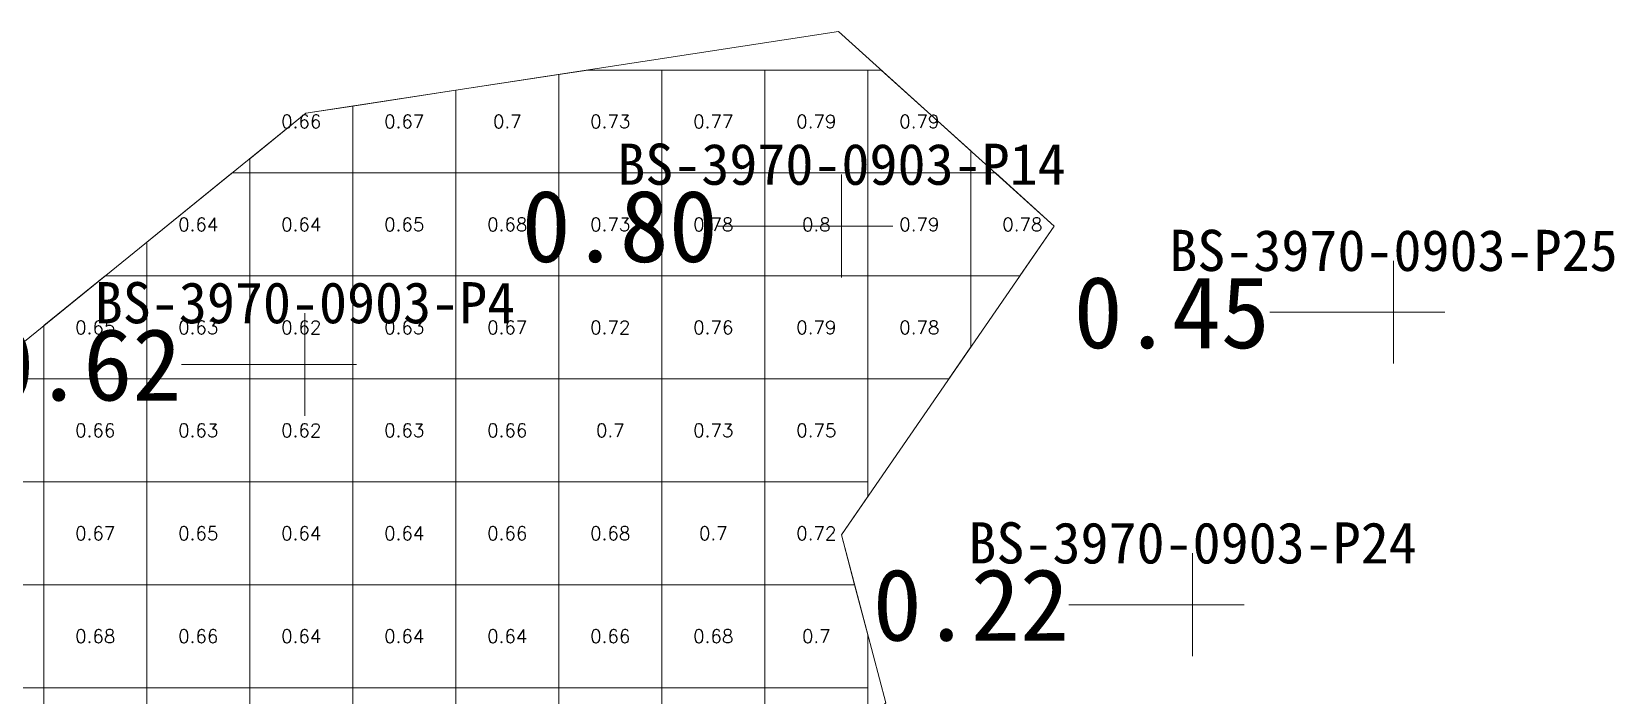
# Model space of a CAD drawing. Header units: inches. Extents: x 469880 to 469993, y 4349688 to 4349759.
# Drawn here: x 469963.23 to 469978.59, y 4349727.85 to 4349734.3 of the extents above; entities that cross this region are included whole.
import ezdxf
from ezdxf.enums import TextEntityAlignment as Align

# ---------------------------------------------------------------- set-up
doc = ezdxf.new("R2010")
doc.units = ezdxf.units.IN
doc.header["$MEASUREMENT"] = 0
for name, color, linetype, lineweight in [('孔口文字', 7, 'Continuous', 0), ('点', 7, 'Continuous', 0), ('爆区方格网', 7, 'Continuous', 0), ('线条', 7, 'Continuous', 0), ('钻孔', 7, 'Continuous', 0)]:
    doc.layers.add(name, color=color, linetype=linetype, lineweight=lineweight)
doc.styles.add('3dmine_textStyle_1', font='txt.shx', dxfattribs={"height": 1, "bigfont": 'gbcbig.shx'})
doc.styles.add('3dmine_textStyle_3', font='simsunb.ttf', dxfattribs={"height": 1})

msp = doc.modelspace()

# ---------------------------------------------------------------- hatches: boundary and pattern name
at = {"layer": '钻孔', "linetype": 'Continuous', "lineweight": 0, "true_color": 0x00ffff, "extrusion": (0, 1, 0)}
for points in [[(-469972.088, 3959.746), (-469971.088, 3959.746), (-469971.088, 3971.746), (-469972.088, 3971.746)], [(-469966.88, 3959.501), (-469965.88, 3959.501), (-469965.88, 3971.501), (-469966.88, 3971.501)]]:
    msp.add_hatch(color=4, dxfattribs=at).paths.add_polyline_path(points, flags=0)
at = {"layer": '钻孔', "linetype": 'Continuous', "lineweight": 0, "true_color": 0x808080, "extrusion": (0, 1, 0)}
for points in [[(-469977.447, 3960.259), (-469976.447, 3960.259), (-469976.447, 3971.259), (-469977.447, 3971.259)], [(-469975.497, 3960.425), (-469974.497, 3960.425), (-469974.497, 3971.425), (-469975.497, 3971.425)]]:
    msp.add_hatch(color=8, dxfattribs=at).paths.add_polyline_path(points, flags=0)

# ---------------------------------------------------------------- linework, layer by layer
at = {"color": 4, "linetype": 'Continuous', "lineweight": 0, "true_color": 0x00ffff, "elevation": 1985.963}
msp.add_lwpolyline([(469973.153, 4349732.408), (469971.088, 4349729.409), (469971.519, 4349727.776), (469968.46, 4349724.612), (469968.636, 4349720.901), (469967.605, 4349718.34), (469970.314, 4349716.603), (469968.57, 4349714.27), (469962.982, 4349716.896), (469960.598, 4349716.278), (469958.095, 4349713.746), (469954.885, 4349715.336), (469951.689, 4349718.375), (469955.859, 4349723.342), (469957.853, 4349725.735), (469962.88, 4349731.064), (469965.889, 4349733.504), (469971.06, 4349734.297), (469973.153, 4349732.408)], dxfattribs=at)
at = {"layer": '点', "color": 138, "linetype": 'Continuous', "lineweight": 0, "true_color": 0x004c4c}
for points, elevation in [([(469971.088, 4349731.909), (469971.088, 4349732.909)], 3971.746), ([(469971.588, 4349732.409), (469970.588, 4349732.409)], 3971.746), ([(469976.447, 4349731.072), (469976.447, 4349732.072)], 3971.259), ([(469965.88, 4349730.564), (469965.88, 4349731.564)], 3971.501), ([(469976.947, 4349731.572), (469975.947, 4349731.572)], 3971.259), ([(469966.38, 4349731.064), (469965.38, 4349731.064)], 3971.501), ([(469974.497, 4349728.231), (469974.497, 4349729.231)], 3971.425), ([(469974.997, 4349728.731), (469973.997, 4349728.731)], 3971.425)]:
    msp.add_lwpolyline(points, dxfattribs=dict(at, elevation=elevation))
at = {"layer": '爆区方格网', "color": 4, "linetype": 'Continuous', "lineweight": 0, "true_color": 0x00ffff, "elevation": 3971.501}
for points in [[(469968.344, 4349732.924), (469967.344, 4349732.924), (469967.344, 4349733.727), (469968.344, 4349733.88), (469968.344, 4349732.924)], [(469969.344, 4349732.924), (469968.344, 4349732.924), (469968.344, 4349733.88), (469968.627, 4349733.924), (469969.344, 4349733.924), (469969.344, 4349732.924)], [(469970.344, 4349732.924), (469969.344, 4349732.924), (469969.344, 4349733.924), (469970.344, 4349733.924), (469970.344, 4349732.924)], [(469971.344, 4349732.924), (469970.344, 4349732.924), (469970.344, 4349733.924), (469971.344, 4349733.924), (469971.344, 4349732.924)], [(469972.344, 4349733.138), (469972.344, 4349732.924), (469971.344, 4349732.924), (469971.344, 4349733.924), (469971.473, 4349733.924), (469972.344, 4349733.138)], [(469967.344, 4349732.924), (469966.344, 4349732.924), (469966.344, 4349733.574), (469967.344, 4349733.727), (469967.344, 4349732.924)], [(469966.344, 4349732.924), (469965.344, 4349732.924), (469965.344, 4349733.063), (469965.889, 4349733.504), (469966.344, 4349733.574), (469966.344, 4349732.924)], [(469965.344, 4349731.924), (469964.344, 4349731.924), (469964.344, 4349732.252), (469965.173, 4349732.924), (469965.344, 4349732.924), (469965.344, 4349731.924)], [(469966.344, 4349731.924), (469965.344, 4349731.924), (469965.344, 4349732.924), (469966.344, 4349732.924), (469966.344, 4349731.924)], [(469967.344, 4349731.924), (469966.344, 4349731.924), (469966.344, 4349732.924), (469967.344, 4349732.924), (469967.344, 4349731.924)], [(469968.344, 4349731.924), (469967.344, 4349731.924), (469967.344, 4349732.924), (469968.344, 4349732.924), (469968.344, 4349731.924)], [(469969.344, 4349731.924), (469968.344, 4349731.924), (469968.344, 4349732.924), (469969.344, 4349732.924), (469969.344, 4349731.924)], [(469970.344, 4349731.924), (469969.344, 4349731.924), (469969.344, 4349732.924), (469970.344, 4349732.924), (469970.344, 4349731.924)], [(469971.344, 4349731.924), (469970.344, 4349731.924), (469970.344, 4349732.924), (469971.344, 4349732.924), (469971.344, 4349731.924)], [(469972.344, 4349731.924), (469971.344, 4349731.924), (469971.344, 4349732.924), (469972.344, 4349732.924), (469972.344, 4349731.924)], [(469973.153, 4349732.408), (469972.82, 4349731.924), (469972.344, 4349731.924), (469972.344, 4349732.924), (469972.582, 4349732.924), (469973.153, 4349732.408)], [(469964.344, 4349730.924), (469963.344, 4349730.924), (469963.344, 4349731.441), (469963.94, 4349731.924), (469964.344, 4349731.924), (469964.344, 4349730.924)], [(469965.344, 4349730.924), (469964.344, 4349730.924), (469964.344, 4349731.924), (469965.344, 4349731.924), (469965.344, 4349730.924)], [(469966.344, 4349730.924), (469965.344, 4349730.924), (469965.344, 4349731.924), (469966.344, 4349731.924), (469966.344, 4349730.924)], [(469967.344, 4349730.924), (469966.344, 4349730.924), (469966.344, 4349731.924), (469967.344, 4349731.924), (469967.344, 4349730.924)], [(469968.344, 4349730.924), (469967.344, 4349730.924), (469967.344, 4349731.924), (469968.344, 4349731.924), (469968.344, 4349730.924)], [(469969.344, 4349730.924), (469968.344, 4349730.924), (469968.344, 4349731.924), (469969.344, 4349731.924), (469969.344, 4349730.924)], [(469970.344, 4349730.924), (469969.344, 4349730.924), (469969.344, 4349731.924), (469970.344, 4349731.924), (469970.344, 4349730.924)], [(469971.344, 4349730.924), (469970.344, 4349730.924), (469970.344, 4349731.924), (469971.344, 4349731.924), (469971.344, 4349730.924)], [(469972.344, 4349731.234), (469972.131, 4349730.924), (469971.344, 4349730.924), (469971.344, 4349731.924), (469972.344, 4349731.924), (469972.344, 4349731.234)], [(469963.344, 4349729.924), (469962.344, 4349729.924), (469962.344, 4349730.497), (469962.747, 4349730.924), (469963.344, 4349730.924), (469963.344, 4349729.924)], [(469964.344, 4349729.924), (469963.344, 4349729.924), (469963.344, 4349730.924), (469964.344, 4349730.924), (469964.344, 4349729.924)], [(469965.344, 4349729.924), (469964.344, 4349729.924), (469964.344, 4349730.924), (469965.344, 4349730.924), (469965.344, 4349729.924)], [(469966.344, 4349729.924), (469965.344, 4349729.924), (469965.344, 4349730.924), (469966.344, 4349730.924), (469966.344, 4349729.924)], [(469967.344, 4349729.924), (469966.344, 4349729.924), (469966.344, 4349730.924), (469967.344, 4349730.924), (469967.344, 4349729.924)], [(469968.344, 4349729.924), (469967.344, 4349729.924), (469967.344, 4349730.924), (469968.344, 4349730.924), (469968.344, 4349729.924)], [(469969.344, 4349729.924), (469968.344, 4349729.924), (469968.344, 4349730.924), (469969.344, 4349730.924), (469969.344, 4349729.924)], [(469970.344, 4349729.924), (469969.344, 4349729.924), (469969.344, 4349730.924), (469970.344, 4349730.924), (469970.344, 4349729.924)], [(469971.344, 4349729.924), (469970.344, 4349729.924), (469970.344, 4349730.924), (469971.344, 4349730.924), (469971.344, 4349729.924)], [(469963.344, 4349728.924), (469962.344, 4349728.924), (469962.344, 4349729.924), (469963.344, 4349729.924), (469963.344, 4349728.924)], [(469964.344, 4349728.924), (469963.344, 4349728.924), (469963.344, 4349729.924), (469964.344, 4349729.924), (469964.344, 4349728.924)], [(469965.344, 4349728.924), (469964.344, 4349728.924), (469964.344, 4349729.924), (469965.344, 4349729.924), (469965.344, 4349728.924)], [(469966.344, 4349728.924), (469965.344, 4349728.924), (469965.344, 4349729.924), (469966.344, 4349729.924), (469966.344, 4349728.924)], [(469967.344, 4349728.924), (469966.344, 4349728.924), (469966.344, 4349729.924), (469967.344, 4349729.924), (469967.344, 4349728.924)], [(469968.344, 4349728.924), (469967.344, 4349728.924), (469967.344, 4349729.924), (469968.344, 4349729.924), (469968.344, 4349728.924)], [(469969.344, 4349728.924), (469968.344, 4349728.924), (469968.344, 4349729.924), (469969.344, 4349729.924), (469969.344, 4349728.924)], [(469970.344, 4349728.924), (469969.344, 4349728.924), (469969.344, 4349729.924), (469970.344, 4349729.924), (469970.344, 4349728.924)], [(469971.344, 4349729.782), (469971.088, 4349729.409), (469971.216, 4349728.924), (469970.344, 4349728.924), (469970.344, 4349729.924), (469971.344, 4349729.924), (469971.344, 4349729.782)], [(469963.344, 4349727.924), (469962.344, 4349727.924), (469962.344, 4349728.924), (469963.344, 4349728.924), (469963.344, 4349727.924)], [(469964.344, 4349727.924), (469963.344, 4349727.924), (469963.344, 4349728.924), (469964.344, 4349728.924), (469964.344, 4349727.924)], [(469965.344, 4349727.924), (469964.344, 4349727.924), (469964.344, 4349728.924), (469965.344, 4349728.924), (469965.344, 4349727.924)], [(469966.344, 4349727.924), (469965.344, 4349727.924), (469965.344, 4349728.924), (469966.344, 4349728.924), (469966.344, 4349727.924)], [(469967.344, 4349727.924), (469966.344, 4349727.924), (469966.344, 4349728.924), (469967.344, 4349728.924), (469967.344, 4349727.924)], [(469968.344, 4349727.924), (469967.344, 4349727.924), (469967.344, 4349728.924), (469968.344, 4349728.924), (469968.344, 4349727.924)], [(469969.344, 4349727.924), (469968.344, 4349727.924), (469968.344, 4349728.924), (469969.344, 4349728.924), (469969.344, 4349727.924)], [(469970.344, 4349727.924), (469969.344, 4349727.924), (469969.344, 4349728.924), (469970.344, 4349728.924), (469970.344, 4349727.924)], [(469971.344, 4349728.437), (469971.344, 4349727.924), (469970.344, 4349727.924), (469970.344, 4349728.924), (469971.216, 4349728.924), (469971.344, 4349728.437)], [(469963.344, 4349726.924), (469962.344, 4349726.924), (469962.344, 4349727.924), (469963.344, 4349727.924), (469963.344, 4349726.924)], [(469964.344, 4349726.924), (469963.344, 4349726.924), (469963.344, 4349727.924), (469964.344, 4349727.924), (469964.344, 4349726.924)], [(469965.344, 4349726.924), (469964.344, 4349726.924), (469964.344, 4349727.924), (469965.344, 4349727.924), (469965.344, 4349726.924)], [(469966.344, 4349726.924), (469965.344, 4349726.924), (469965.344, 4349727.924), (469966.344, 4349727.924), (469966.344, 4349726.924)], [(469967.344, 4349726.924), (469966.344, 4349726.924), (469966.344, 4349727.924), (469967.344, 4349727.924), (469967.344, 4349726.924)], [(469968.344, 4349726.924), (469967.344, 4349726.924), (469967.344, 4349727.924), (469968.344, 4349727.924), (469968.344, 4349726.924)], [(469969.344, 4349726.924), (469968.344, 4349726.924), (469968.344, 4349727.924), (469969.344, 4349727.924), (469969.344, 4349726.924)], [(469970.344, 4349726.924), (469969.344, 4349726.924), (469969.344, 4349727.924), (469970.344, 4349727.924), (469970.344, 4349726.924)], [(469971.344, 4349727.596), (469970.694, 4349726.924), (469970.344, 4349726.924), (469970.344, 4349727.924), (469971.344, 4349727.924), (469971.344, 4349727.596)]]:
    msp.add_lwpolyline(points, dxfattribs=at)
at = {"layer": '线条', "color": 138, "linetype": 'Continuous', "lineweight": 0, "true_color": 0x004c4c}
for points, elevation in [([(469971.088, 4349732.409), (469971.088, 4349732.409), (469971.088, 4349732.409)], 3971.746), ([(469976.447, 4349731.572), (469976.447, 4349731.572), (469976.447, 4349731.572)], 3971.259), ([(469965.88, 4349731.064), (469965.88, 4349731.064), (469965.88, 4349731.064)], 3971.501), ([(469974.497, 4349728.731), (469974.497, 4349728.731), (469974.497, 4349728.731)], 3971.425)]:
    msp.add_lwpolyline(points, dxfattribs=dict(at, elevation=elevation))
at = {"layer": '钻孔', "color": 4, "linetype": 'Continuous', "lineweight": 0, "true_color": 0x00ffff}
for points, elevation in [([(469971.088, 4349732.409), (469969.888, 4349732.409)], 3971.746), ([(469971.088, 4349732.409), (469969.888, 4349732.409)], 3959.746), ([(469965.88, 4349731.064), (469964.68, 4349731.064)], 3971.501), ([(469965.88, 4349731.064), (469964.68, 4349731.064)], 3959.501)]:
    msp.add_lwpolyline(points, dxfattribs=dict(at, elevation=elevation))
at = {"layer": '钻孔', "color": 8, "linetype": 'Continuous', "lineweight": 0, "true_color": 0x808080}
for points, elevation in [([(469976.447, 4349731.572), (469975.247, 4349731.572)], 3971.259), ([(469976.447, 4349731.572), (469975.247, 4349731.572)], 3960.259), ([(469974.497, 4349728.731), (469973.297, 4349728.731)], 3971.425), ([(469974.497, 4349728.731), (469973.297, 4349728.731)], 3960.425)]:
    msp.add_lwpolyline(points, dxfattribs=dict(at, elevation=elevation))

# ---------------------------------------------------------------- texts
at = {"color": 4, "linetype": 'Continuous', "lineweight": 0, "true_color": 0x00ffff, "style": '3dmine_textStyle_1'}
for s, p in [('0.66', (469965.844, 4349733.424, 3971.501)), ('0.67', (469966.844, 4349733.424, 3971.501)), ('0.7', (469967.844, 4349733.424, 3971.501)), ('0.73', (469968.844, 4349733.424, 3971.501)), ('0.77', (469969.844, 4349733.424, 3971.501)), ('0.79', (469970.844, 4349733.424, 3971.501)), ('0.79', (469971.844, 4349733.424, 3971.501)), ('0.64', (469964.844, 4349732.424, 3971.501)), ('0.64', (469965.844, 4349732.424, 3971.501)), ('0.65', (469966.844, 4349732.424, 3971.501)), ('0.68', (469967.844, 4349732.424, 3971.501)), ('0.73', (469968.844, 4349732.424, 3971.501)), ('0.78', (469969.844, 4349732.424, 3971.501)), ('0.8', (469970.844, 4349732.424, 3971.501)), ('0.79', (469971.844, 4349732.424, 3971.501)), ('0.78', (469972.844, 4349732.424, 3971.501)), ('0.65', (469963.844, 4349731.424, 3971.501)), ('0.63', (469964.844, 4349731.424, 3971.501)), ('0.62', (469965.844, 4349731.424, 3971.501)), ('0.63', (469966.844, 4349731.424, 3971.501)), ('0.67', (469967.844, 4349731.424, 3971.501)), ('0.72', (469968.844, 4349731.424, 3971.501)), ('0.76', (469969.844, 4349731.424, 3971.501)), ('0.79', (469970.844, 4349731.424, 3971.501)), ('0.78', (469971.844, 4349731.424, 3971.501)), ('0.66', (469963.844, 4349730.424, 3971.501)), ('0.63', (469964.844, 4349730.424, 3971.501)), ('0.62', (469965.844, 4349730.424, 3971.501)), ('0.63', (469966.844, 4349730.424, 3971.501)), ('0.66', (469967.844, 4349730.424, 3971.501)), ('0.7', (469968.844, 4349730.424, 3971.501)), ('0.73', (469969.844, 4349730.424, 3971.501)), ('0.75', (469970.844, 4349730.424, 3971.501)), ('0.67', (469963.844, 4349729.424, 3971.501)), ('0.65', (469964.844, 4349729.424, 3971.501)), ('0.64', (469965.844, 4349729.424, 3971.501)), ('0.64', (469966.844, 4349729.424, 3971.501)), ('0.66', (469967.844, 4349729.424, 3971.501)), ('0.68', (469968.844, 4349729.424, 3971.501)), ('0.7', (469969.844, 4349729.424, 3971.501)), ('0.72', (469970.844, 4349729.424, 3971.501)), ('0.68', (469963.844, 4349728.424, 3971.501)), ('0.66', (469964.844, 4349728.424, 3971.501)), ('0.64', (469965.844, 4349728.424, 3971.501)), ('0.64', (469966.844, 4349728.424, 3971.501)), ('0.64', (469967.844, 4349728.424, 3971.501)), ('0.66', (469968.844, 4349728.424, 3971.501)), ('0.68', (469969.844, 4349728.424, 3971.501)), ('0.7', (469970.844, 4349728.424, 3971.501))]:
    msp.add_text(s, height=0.13, dxfattribs=at).set_placement(p, align=Align.MIDDLE_CENTER)
at = {"layer": '孔口文字', "color": 138, "linetype": 'Continuous', "lineweight": 0, "true_color": 0x004c4c, "style": '3dmine_textStyle_3'}
for s, p in [('BS-3970-0903-P14', (469971.088, 4349732.809, 3971.746)), ('BS-3970-0903-P25', (469976.447, 4349731.972, 3971.259)), ('BS-3970-0903-P4', (469965.88, 4349731.464, 3971.501)), ('BS-3970-0903-P24', (469974.497, 4349729.131, 3971.425))]:
    msp.add_text(s, height=0.4, dxfattribs=at).set_placement(p, align=Align.CENTER)
at = {"layer": '钻孔', "color": 4, "linetype": 'Continuous', "lineweight": 0, "true_color": 0x00ffff, "style": '3dmine_textStyle_3'}
for s, p in [('0.80', (469969.888, 4349732.409, 3971.746)), ('0.62', (469964.68, 4349731.064, 3971.501))]:
    msp.add_text(s, height=0.7, dxfattribs=at).set_placement(p, align=Align.MIDDLE_RIGHT)
at = {"layer": '钻孔', "color": 8, "linetype": 'Continuous', "lineweight": 0, "true_color": 0x808080, "style": '3dmine_textStyle_3'}
for s, p in [('0.45', (469975.247, 4349731.572, 3971.259)), ('0.22', (469973.297, 4349728.731, 3971.425))]:
    msp.add_text(s, height=0.7, dxfattribs=at).set_placement(p, align=Align.MIDDLE_RIGHT)

doc.saveas('drawing.dxf')
